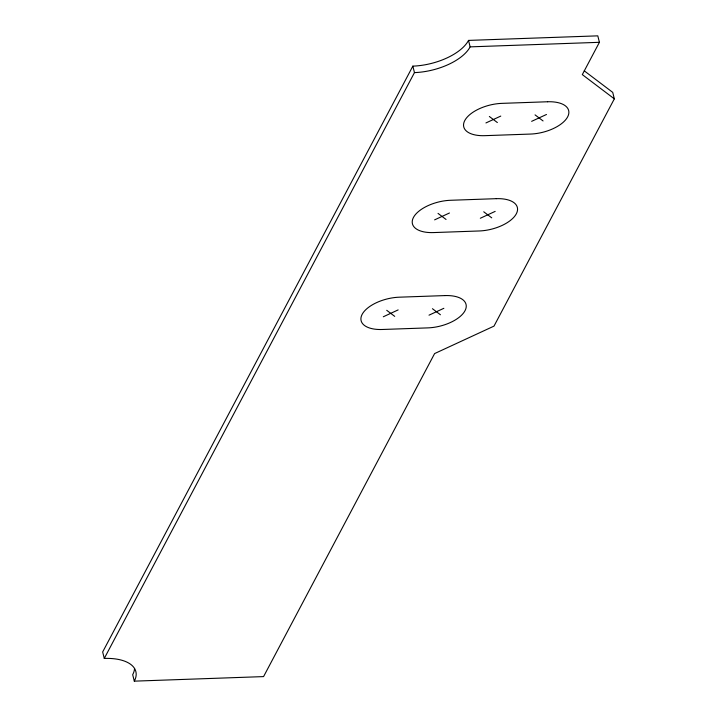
<?xml version="1.0" encoding="UTF-8"?>
<svg xmlns="http://www.w3.org/2000/svg" width="717" height="717" viewBox="0 0 717 717"><rect width="100%" height="100%" fill="white"/><g stroke="black" fill="none" stroke-linecap="round" stroke-linejoin="round"><path stroke-width="1.08" d="M614.335 98.847L582.312 74.613L599.412 42.312L597.799 35.85L468.524 40.403A45.763 22.263 -14 0 1 412.849 66.134L102.665 651.968L104.279 658.43A45.763 22.263 -14 0 1 134.303 681.15L263.569 676.597L434.61 353.571L493.995 326.118L614.335 98.847L612.721 92.376L584.256 70.84M104.279 658.43L414.462 72.605A45.763 22.263 -14 0 0 470.137 46.865L599.412 42.312M485.929 122.948L500.771 116.082M531.638 121.343L546.479 114.478M434.61 219.859L449.46 212.994M480.318 218.255L495.169 211.39M383.299 316.771L398.15 309.905M429.008 315.166L443.859 308.301M535.052 114.881L543.065 120.94M489.344 116.486L497.356 122.544M483.742 211.793L491.745 217.851M438.033 213.397L446.037 219.456M432.432 308.704L440.435 314.763M386.723 310.309L394.726 316.367M468.524 40.403L470.137 46.865M412.849 66.134L414.462 72.605M134.303 681.15L132.69 674.688A45.763 22.263 -14 0 0 134.554 668.45M547.609 101.76L501.9 103.365A30.508 14.842 -14 0 0 464.786 120.519A30.508 14.842 -14 0 0 484.8 135.665L530.508 134.061A30.508 14.842 -14 0 0 567.622 116.907A30.508 14.842 -14 0 0 547.609 101.76M496.298 198.672L450.59 200.276A30.508 14.842 -14 0 0 413.467 217.43A30.508 14.842 -14 0 0 433.489 232.577L479.198 230.973A30.508 14.842 -14 0 0 516.312 213.818A30.508 14.842 -14 0 0 496.298 198.672M444.988 295.583L399.279 297.188A30.508 14.842 -14 0 0 362.157 314.342A30.508 14.842 -14 0 0 382.17 329.488L427.879 327.884A30.508 14.842 -14 0 0 465.001 310.73A30.508 14.842 -14 0 0 444.988 295.583"/></g></svg>
